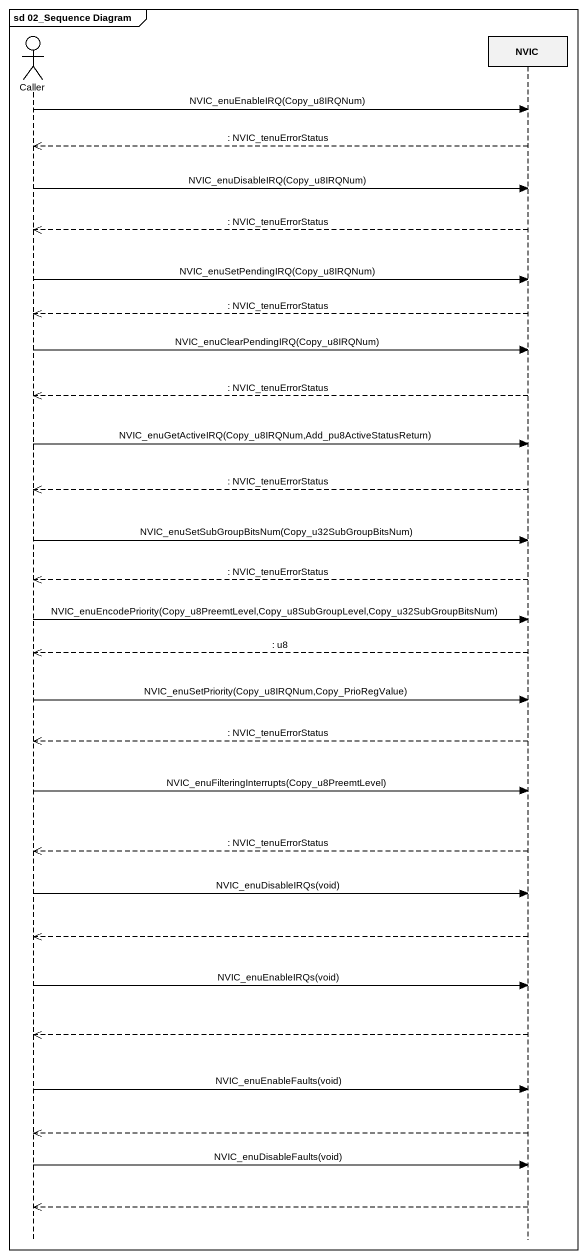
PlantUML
@startuml
mainframe sd 02_Sequence Diagram
hide footbox
actor Caller
participant NVIC

Caller -> NVIC : NVIC_enuEnableIRQ(Copy_u8IRQNum)
NVIC -->> Caller : : NVIC_tenuErrorStatus
Caller -> NVIC : NVIC_enuDisableIRQ(Copy_u8IRQNum)
NVIC -->> Caller : : NVIC_tenuErrorStatus
Caller -> NVIC : NVIC_enuSetPendingIRQ(Copy_u8IRQNum)
NVIC -->> Caller : : NVIC_tenuErrorStatus
Caller -> NVIC : NVIC_enuClearPendingIRQ(Copy_u8IRQNum)
NVIC -->> Caller : : NVIC_tenuErrorStatus
Caller -> NVIC : NVIC_enuGetActiveIRQ(Copy_u8IRQNum,Add_pu8ActiveStatusReturn)
NVIC -->> Caller : : NVIC_tenuErrorStatus
Caller -> NVIC : NVIC_enuSetSubGroupBitsNum(Copy_u32SubGroupBitsNum)
NVIC -->> Caller : : NVIC_tenuErrorStatus
Caller -> NVIC : NVIC_enuEncodePriority(Copy_u8PreemtLevel,Copy_u8SubGroupLevel,Copy_u32SubGroupBitsNum)
NVIC -->> Caller : : u8
Caller -> NVIC : NVIC_enuSetPriority(Copy_u8IRQNum,Copy_PrioRegValue)
NVIC -->> Caller : : NVIC_tenuErrorStatus
Caller -> NVIC : NVIC_enuFilteringInterrupts(Copy_u8PreemtLevel)
NVIC -->> Caller : : NVIC_tenuErrorStatus
Caller -> NVIC : NVIC_enuDisableIRQs(void)
NVIC -->> Caller
Caller -> NVIC : NVIC_enuEnableIRQs(void)
NVIC -->> Caller
Caller -> NVIC : NVIC_enuEnableFaults(void)
NVIC -->> Caller
Caller -> NVIC : NVIC_enuDisableFaults(void)
NVIC -->> Caller
@enduml
